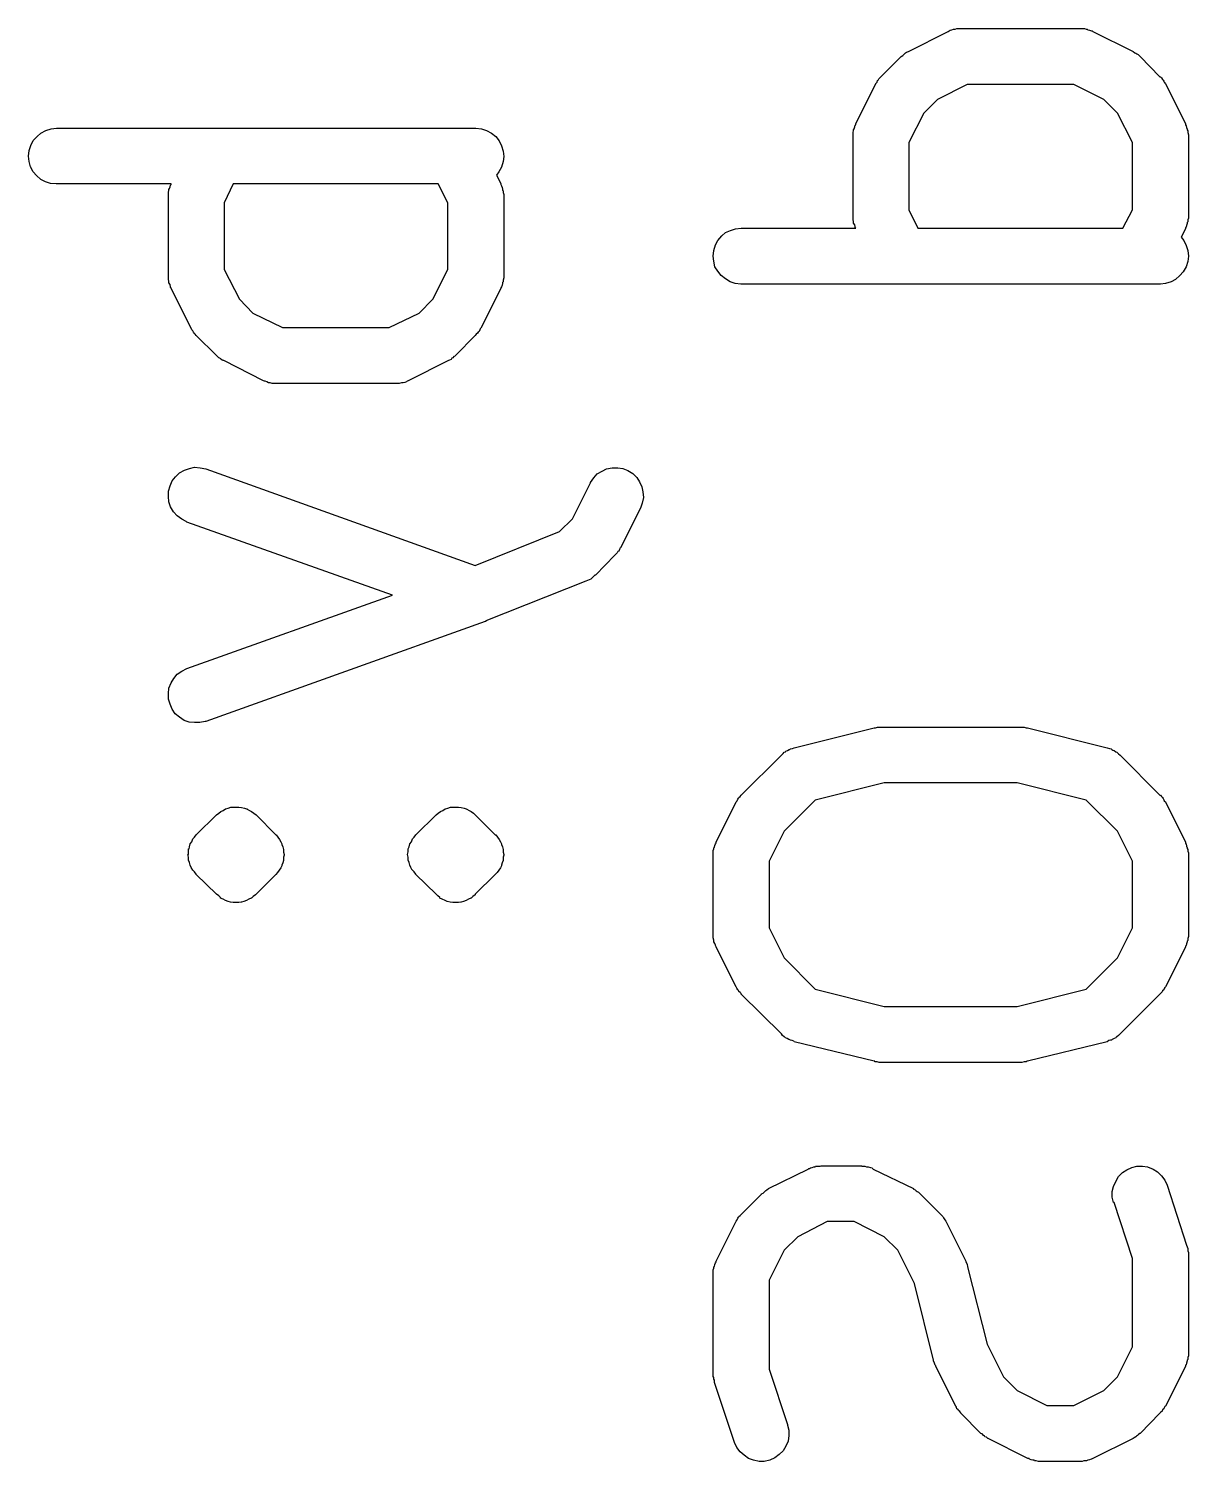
# Model space of a CAD drawing. Extents: x 99.2 to 141.2, y -118.7 to -76.
# Drawn here: x 103.992 to 106.067, y -103.56 to -100.996 of the extents above; entities that cross this region are included whole.
import ezdxf

# ---------------------------------------------------------------- set-up
doc = ezdxf.new("R2010")
doc.units = 0
doc.layers.add('BLACK', color=7, linetype='CONTINUOUS')

msp = doc.modelspace()

# ---------------------------------------------------------------- linework, layer by layer
at = {"layer": 'BLACK', "linetype": 'CONTINUOUS'}
for p, q in [((105.566, -101.037), (105.637, -101.001)), ((105.637, -101.001), (105.638, -101.001)), ((105.638, -101.001), (105.639, -101)), ((105.639, -101), (105.641, -100.999)), ((105.641, -100.999), (105.644, -100.998)), ((105.644, -100.998), (105.647, -100.997)), ((105.647, -100.997), (105.649, -100.997)), ((105.649, -100.997), (105.65, -100.997)), ((105.65, -100.997), (105.653, -100.996)), ((105.653, -100.996), (105.657, -100.996)), ((105.657, -100.996), (105.658, -100.996)), ((105.658, -100.996), (105.66, -100.996)), ((105.66, -100.996), (105.874, -100.996)), ((105.874, -100.996), (105.875, -100.996)), ((105.875, -100.996), (105.876, -100.996)), ((105.876, -100.996), (105.878, -100.996)), ((105.878, -100.996), (105.881, -100.996)), ((105.881, -100.996), (105.884, -100.997)), ((105.884, -100.997), (105.886, -100.997)), ((105.886, -100.997), (105.887, -100.998)), ((105.887, -100.998), (105.89, -100.999)), ((105.89, -100.999), (105.894, -101)), ((105.894, -101), (105.895, -101)), ((105.895, -101), (105.896, -101.001)), ((105.896, -101.001), (105.968, -101.037)), ((105.517, -101.082), (105.553, -101.046)), ((105.553, -101.046), (105.556, -101.044)), ((105.553, -101.046), (105.553, -101.046)), ((105.556, -101.044), (105.558, -101.042)), ((105.558, -101.042), (105.559, -101.041)), ((105.559, -101.041), (105.561, -101.039)), ((105.561, -101.039), (105.563, -101.038)), ((105.563, -101.038), (105.566, -101.037)), ((105.968, -101.037), (105.968, -101.037)), ((105.968, -101.037), (105.971, -101.039)), ((105.971, -101.039), (105.973, -101.04)), ((105.973, -101.04), (105.975, -101.041)), ((105.975, -101.041), (105.977, -101.042)), ((105.977, -101.042), (105.979, -101.044)), ((105.979, -101.044), (105.981, -101.046)), ((105.981, -101.046), (106.016, -101.082)), ((105.472, -101.166), (105.508, -101.095)), ((105.508, -101.094), (105.51, -101.092)), ((105.508, -101.095), (105.508, -101.094)), ((105.51, -101.092), (105.511, -101.089)), ((105.511, -101.089), (105.512, -101.088)), ((105.512, -101.088), (105.513, -101.086)), ((105.513, -101.086), (105.515, -101.084)), ((105.515, -101.084), (105.517, -101.082)), ((105.671, -101.096), (105.618, -101.123)), ((105.862, -101.096), (105.671, -101.096)), ((105.916, -101.123), (105.862, -101.096)), ((106.016, -101.082), (106.017, -101.082)), ((106.017, -101.082), (106.019, -101.084)), ((106.019, -101.084), (106.021, -101.087)), ((106.021, -101.087), (106.022, -101.088)), ((106.022, -101.088), (106.023, -101.09)), ((106.023, -101.09), (106.024, -101.092)), ((106.024, -101.092), (106.026, -101.095)), ((106.026, -101.095), (106.062, -101.166)), ((105.618, -101.123), (105.594, -101.147)), ((105.94, -101.147), (105.916, -101.123)), ((105.594, -101.147), (105.567, -101.2)), ((105.967, -101.2), (105.94, -101.147)), ((104.023, -101.178), (104.032, -101.175)), ((104.032, -101.175), (104.042, -101.174)), ((104.042, -101.174), (104.792, -101.174)), ((104.792, -101.174), (104.802, -101.175)), ((104.792, -101.174), (104.792, -101.174)), ((104.802, -101.175), (104.811, -101.178)), ((105.468, -101.177), (105.469, -101.175)), ((105.469, -101.175), (105.47, -101.172)), ((105.47, -101.172), (105.471, -101.169)), ((105.471, -101.169), (105.472, -101.168)), ((105.472, -101.168), (105.472, -101.166)), ((106.062, -101.166), (106.062, -101.167)), ((106.062, -101.167), (106.062, -101.168)), ((106.062, -101.168), (106.063, -101.17)), ((106.063, -101.17), (106.064, -101.173)), ((106.064, -101.173), (106.065, -101.176)), ((103.996, -101.205), (104, -101.196)), ((104, -101.196), (104.007, -101.189)), ((104.007, -101.189), (104.014, -101.183)), ((104.014, -101.183), (104.023, -101.178)), ((104.811, -101.178), (104.82, -101.183)), ((104.82, -101.183), (104.828, -101.189)), ((104.828, -101.189), (104.834, -101.197)), ((104.834, -101.197), (104.838, -101.206)), ((105.467, -101.182), (105.468, -101.178)), ((105.467, -101.185), (105.467, -101.182)), ((105.467, -101.186), (105.467, -101.185)), ((105.467, -101.188), (105.467, -101.186)), ((105.467, -101.189), (105.467, -101.188)), ((105.467, -101.331), (105.467, -101.189)), ((105.468, -101.178), (105.468, -101.177)), ((105.567, -101.2), (105.567, -101.32)), ((105.967, -101.32), (105.967, -101.2)), ((106.065, -101.176), (106.065, -101.177)), ((106.065, -101.177), (106.066, -101.179)), ((106.066, -101.179), (106.066, -101.182)), ((106.066, -101.182), (106.067, -101.186)), ((106.067, -101.186), (106.067, -101.187)), ((106.067, -101.187), (106.067, -101.189)), ((106.067, -101.189), (106.067, -101.331)), ((103.992, -101.224), (103.993, -101.214)), ((103.993, -101.234), (103.992, -101.224)), ((103.993, -101.214), (103.996, -101.205)), ((104.838, -101.206), (104.841, -101.215)), ((104.841, -101.215), (104.842, -101.225)), ((104.842, -101.225), (104.841, -101.234)), ((103.995, -101.243), (103.993, -101.234)), ((104, -101.252), (103.995, -101.243)), ((104.006, -101.259), (104, -101.252)), ((104.833, -101.252), (104.829, -101.258)), ((104.838, -101.244), (104.833, -101.252)), ((104.841, -101.234), (104.838, -101.244)), ((104.014, -101.266), (104.006, -101.259)), ((104.022, -101.27), (104.014, -101.266)), ((104.031, -101.273), (104.022, -101.27)), ((104.041, -101.274), (104.031, -101.273)), ((104.042, -101.274), (104.041, -101.274)), ((104.247, -101.274), (104.042, -101.274)), ((104.245, -101.279), (104.246, -101.276)), ((104.246, -101.276), (104.247, -101.275)), ((104.247, -101.275), (104.247, -101.274)), ((104.358, -101.274), (104.342, -101.308)), ((104.725, -101.274), (104.358, -101.274)), ((104.742, -101.308), (104.725, -101.274)), ((104.829, -101.258), (104.837, -101.273)), ((104.837, -101.273), (104.837, -101.274)), ((104.837, -101.274), (104.837, -101.275)), ((104.837, -101.275), (104.838, -101.277)), ((104.838, -101.277), (104.839, -101.28)), ((104.242, -101.289), (104.243, -101.285)), ((104.242, -101.292), (104.242, -101.289)), ((104.242, -101.294), (104.242, -101.292)), ((104.242, -101.295), (104.242, -101.294)), ((104.242, -101.296), (104.242, -101.295)), ((104.242, -101.439), (104.242, -101.296)), ((104.243, -101.284), (104.244, -101.282)), ((104.243, -101.285), (104.243, -101.284)), ((104.244, -101.282), (104.245, -101.279)), ((104.839, -101.28), (104.84, -101.283)), ((104.84, -101.283), (104.84, -101.285)), ((104.84, -101.285), (104.841, -101.286)), ((104.841, -101.286), (104.841, -101.289)), ((104.841, -101.289), (104.842, -101.293)), ((104.842, -101.293), (104.842, -101.294)), ((104.842, -101.294), (104.842, -101.296)), ((104.842, -101.296), (104.842, -101.439)), ((104.342, -101.308), (104.342, -101.427)), ((104.742, -101.427), (104.742, -101.308)), ((105.567, -101.32), (105.583, -101.353)), ((105.95, -101.353), (105.967, -101.32)), ((105.248, -101.357), (105.257, -101.354)), ((105.257, -101.354), (105.267, -101.353)), ((105.267, -101.353), (105.472, -101.353)), ((105.467, -101.333), (105.467, -101.331)), ((105.467, -101.334), (105.467, -101.333)), ((105.467, -101.338), (105.467, -101.334)), ((105.468, -101.341), (105.467, -101.338)), ((105.468, -101.343), (105.468, -101.341)), ((105.468, -101.344), (105.468, -101.343)), ((105.47, -101.347), (105.468, -101.344)), ((105.471, -101.35), (105.47, -101.347)), ((105.471, -101.352), (105.471, -101.35)), ((105.472, -101.353), (105.471, -101.352)), ((105.583, -101.353), (105.95, -101.353)), ((106.062, -101.354), (106.054, -101.369)), ((106.063, -101.351), (106.062, -101.352)), ((106.062, -101.352), (106.062, -101.354)), ((106.064, -101.348), (106.063, -101.351)), ((106.065, -101.345), (106.064, -101.348)), ((106.066, -101.342), (106.065, -101.343)), ((106.065, -101.343), (106.065, -101.345)), ((106.067, -101.335), (106.066, -101.338)), ((106.066, -101.338), (106.066, -101.342)), ((106.067, -101.331), (106.067, -101.332)), ((106.067, -101.332), (106.067, -101.334)), ((106.067, -101.334), (106.067, -101.335)), ((105.221, -101.383), (105.225, -101.375)), ((105.225, -101.375), (105.232, -101.367)), ((105.232, -101.367), (105.239, -101.361)), ((105.239, -101.361), (105.248, -101.357)), ((106.054, -101.369), (106.059, -101.375)), ((106.059, -101.375), (106.063, -101.384)), ((105.217, -101.403), (105.218, -101.393)), ((105.218, -101.412), (105.217, -101.403)), ((105.218, -101.393), (105.221, -101.383)), ((106.063, -101.384), (106.066, -101.393)), ((106.066, -101.393), (106.067, -101.403)), ((106.067, -101.403), (106.066, -101.413)), ((104.342, -101.427), (104.369, -101.48)), ((104.715, -101.48), (104.742, -101.427)), ((105.22, -101.422), (105.218, -101.412)), ((105.225, -101.43), (105.22, -101.422)), ((105.231, -101.438), (105.225, -101.43)), ((106.058, -101.431), (106.052, -101.438)), ((106.063, -101.422), (106.058, -101.431)), ((106.066, -101.413), (106.063, -101.422)), ((104.242, -101.44), (104.242, -101.439)), ((104.242, -101.442), (104.242, -101.44)), ((104.242, -101.445), (104.242, -101.442)), ((104.243, -101.448), (104.242, -101.445)), ((104.243, -101.45), (104.243, -101.448)), ((104.243, -101.451), (104.243, -101.45)), ((104.245, -101.454), (104.243, -101.451)), ((104.246, -101.458), (104.245, -101.454)), ((104.839, -101.455), (104.838, -101.458)), ((104.84, -101.452), (104.839, -101.455)), ((104.841, -101.449), (104.84, -101.45)), ((104.84, -101.45), (104.84, -101.452)), ((104.842, -101.442), (104.841, -101.446)), ((104.841, -101.446), (104.841, -101.449)), ((104.842, -101.439), (104.842, -101.439)), ((104.842, -101.439), (104.842, -101.441)), ((104.842, -101.441), (104.842, -101.442)), ((105.239, -101.444), (105.231, -101.438)), ((105.247, -101.449), (105.239, -101.444)), ((105.256, -101.452), (105.247, -101.449)), ((105.266, -101.453), (105.256, -101.452)), ((105.267, -101.453), (105.266, -101.453)), ((106.017, -101.453), (105.267, -101.453)), ((106.026, -101.452), (106.017, -101.453)), ((106.036, -101.449), (106.026, -101.452)), ((106.044, -101.445), (106.036, -101.449)), ((106.052, -101.438), (106.044, -101.445)), ((104.246, -101.459), (104.246, -101.458)), ((104.247, -101.46), (104.246, -101.459)), ((104.247, -101.461), (104.247, -101.46)), ((104.283, -101.532), (104.247, -101.461)), ((104.369, -101.48), (104.393, -101.505)), ((104.691, -101.505), (104.715, -101.48)), ((104.837, -101.461), (104.801, -101.532)), ((104.838, -101.458), (104.837, -101.46)), ((104.837, -101.46), (104.837, -101.461)), ((104.393, -101.505), (104.446, -101.531)), ((104.637, -101.531), (104.691, -101.505)), ((104.284, -101.535), (104.283, -101.532)), ((104.446, -101.531), (104.637, -101.531)), ((104.8, -101.533), (104.799, -101.535)), ((104.801, -101.532), (104.8, -101.533)), ((104.286, -101.537), (104.284, -101.535)), ((104.287, -101.539), (104.286, -101.537)), ((104.288, -101.541), (104.287, -101.539)), ((104.29, -101.543), (104.288, -101.541)), ((104.292, -101.545), (104.29, -101.543)), ((104.328, -101.581), (104.292, -101.545)), ((104.292, -101.545), (104.292, -101.545)), ((104.791, -101.545), (104.756, -101.581)), ((104.793, -101.543), (104.791, -101.545)), ((104.795, -101.541), (104.793, -101.543)), ((104.796, -101.539), (104.795, -101.541)), ((104.798, -101.538), (104.796, -101.539)), ((104.799, -101.535), (104.798, -101.538)), ((104.33, -101.583), (104.328, -101.581)), ((104.332, -101.585), (104.33, -101.583)), ((104.334, -101.586), (104.332, -101.585)), ((104.751, -101.585), (104.749, -101.586)), ((104.753, -101.583), (104.751, -101.585)), ((104.755, -101.582), (104.753, -101.583)), ((104.756, -101.581), (104.755, -101.582)), ((104.335, -101.587), (104.334, -101.586)), ((104.338, -101.589), (104.335, -101.587)), ((104.34, -101.59), (104.338, -101.589)), ((104.341, -101.59), (104.34, -101.59)), ((104.412, -101.626), (104.341, -101.59)), ((104.743, -101.59), (104.671, -101.626)), ((104.745, -101.589), (104.743, -101.59)), ((104.748, -101.588), (104.745, -101.589)), ((104.749, -101.586), (104.748, -101.588)), ((104.414, -101.627), (104.412, -101.626)), ((104.415, -101.627), (104.414, -101.627)), ((104.418, -101.628), (104.415, -101.627)), ((104.421, -101.63), (104.418, -101.628)), ((104.423, -101.63), (104.421, -101.63)), ((104.424, -101.63), (104.423, -101.63)), ((104.428, -101.631), (104.424, -101.63)), ((104.431, -101.631), (104.428, -101.631)), ((104.432, -101.631), (104.431, -101.631)), ((104.434, -101.631), (104.432, -101.631)), ((104.435, -101.631), (104.434, -101.631)), ((104.649, -101.631), (104.435, -101.631)), ((104.65, -101.631), (104.649, -101.631)), ((104.652, -101.631), (104.65, -101.631)), ((104.655, -101.631), (104.652, -101.631)), ((104.659, -101.63), (104.655, -101.631)), ((104.66, -101.63), (104.659, -101.63)), ((104.662, -101.63), (104.66, -101.63)), ((104.665, -101.629), (104.662, -101.63)), ((104.668, -101.628), (104.665, -101.629)), ((104.669, -101.627), (104.668, -101.628)), ((104.671, -101.626), (104.669, -101.627)), ((104.671, -101.626), (104.671, -101.626)), ((104.262, -101.791), (104.271, -101.786)), ((104.271, -101.786), (104.28, -101.783)), ((104.28, -101.783), (104.289, -101.781)), ((104.289, -101.781), (104.299, -101.782)), ((104.299, -101.782), (104.309, -101.784)), ((104.309, -101.784), (104.791, -101.957)), ((105.009, -101.793), (105.018, -101.788)), ((105.018, -101.788), (105.026, -101.784)), ((105.026, -101.784), (105.036, -101.782)), ((105.036, -101.782), (105.046, -101.782)), ((105.046, -101.782), (105.055, -101.783)), ((105.055, -101.783), (105.064, -101.787)), ((105.064, -101.787), (105.073, -101.792)), ((104.242, -101.824), (104.245, -101.814)), ((104.245, -101.814), (104.249, -101.805)), ((104.249, -101.805), (104.255, -101.798)), ((104.255, -101.798), (104.262, -101.791)), ((104.965, -101.873), (104.997, -101.809)), ((104.997, -101.808), (105.003, -101.8)), ((104.997, -101.809), (104.997, -101.808)), ((105.003, -101.8), (105.009, -101.793)), ((105.073, -101.792), (105.08, -101.799)), ((105.08, -101.799), (105.085, -101.807)), ((105.085, -101.807), (105.089, -101.816)), ((105.089, -101.816), (105.091, -101.825)), ((104.242, -101.833), (104.242, -101.824)), ((104.243, -101.843), (104.242, -101.833)), ((105.092, -101.835), (105.09, -101.845)), ((105.091, -101.825), (105.092, -101.835)), ((104.246, -101.852), (104.243, -101.843)), ((104.251, -101.861), (104.246, -101.852)), ((104.258, -101.868), (104.251, -101.861)), ((105.087, -101.854), (105.051, -101.925)), ((105.09, -101.845), (105.087, -101.854)), ((104.266, -101.874), (104.258, -101.868)), ((104.274, -101.878), (104.266, -101.874)), ((104.275, -101.879), (104.274, -101.878)), ((104.643, -102.01), (104.275, -101.879)), ((104.942, -101.896), (104.965, -101.873)), ((104.791, -101.957), (104.942, -101.896)), ((105.041, -101.938), (105.006, -101.974)), ((105.043, -101.936), (105.041, -101.938)), ((105.045, -101.934), (105.043, -101.936)), ((105.046, -101.932), (105.045, -101.934)), ((105.048, -101.931), (105.046, -101.932)), ((105.049, -101.928), (105.048, -101.931)), ((105.05, -101.926), (105.049, -101.928)), ((105.051, -101.925), (105.05, -101.926)), ((104.989, -101.985), (104.81, -102.056)), ((104.998, -101.981), (104.989, -101.985)), ((105.005, -101.974), (104.998, -101.981)), ((105.006, -101.974), (105.005, -101.974)), ((105.005, -101.974), (105.005, -101.974)), ((104.275, -102.141), (104.643, -102.01)), ((104.809, -102.057), (104.309, -102.236)), ((104.81, -102.057), (104.809, -102.057)), ((104.809, -102.057), (104.809, -102.057)), ((104.81, -102.056), (104.81, -102.057)), ((104.258, -102.151), (104.266, -102.146)), ((104.266, -102.146), (104.275, -102.141)), ((104.243, -102.176), (104.247, -102.167)), ((104.247, -102.167), (104.252, -102.159)), ((104.252, -102.159), (104.258, -102.151)), ((104.242, -102.186), (104.243, -102.176)), ((104.242, -102.196), (104.242, -102.186)), ((104.245, -102.205), (104.242, -102.196)), ((104.249, -102.214), (104.245, -102.205)), ((104.254, -102.222), (104.249, -102.214)), ((104.262, -102.228), (104.254, -102.222)), ((104.27, -102.234), (104.262, -102.228)), ((104.279, -102.237), (104.27, -102.234)), ((104.289, -102.238), (104.279, -102.237)), ((104.298, -102.238), (104.289, -102.238)), ((104.308, -102.236), (104.298, -102.238)), ((104.309, -102.236), (104.308, -102.236)), ((105.362, -102.283), (105.505, -102.247)), ((105.505, -102.247), (105.505, -102.247)), ((105.505, -102.247), (105.506, -102.247)), ((105.506, -102.247), (105.507, -102.247)), ((105.507, -102.247), (105.511, -102.246)), ((105.511, -102.246), (105.515, -102.246)), ((105.515, -102.246), (105.516, -102.246)), ((105.516, -102.246), (105.517, -102.246)), ((105.517, -102.246), (105.767, -102.246)), ((105.767, -102.246), (105.768, -102.246)), ((105.767, -102.246), (105.767, -102.246)), ((105.768, -102.246), (105.769, -102.246)), ((105.769, -102.246), (105.773, -102.246)), ((105.773, -102.246), (105.777, -102.247)), ((105.777, -102.247), (105.778, -102.247)), ((105.778, -102.247), (105.779, -102.247)), ((105.779, -102.247), (105.922, -102.283)), ((105.267, -102.368), (105.339, -102.296)), ((105.339, -102.296), (105.342, -102.293)), ((105.339, -102.296), (105.339, -102.296)), ((105.342, -102.293), (105.344, -102.291)), ((105.344, -102.291), (105.346, -102.29)), ((105.346, -102.29), (105.347, -102.289)), ((105.347, -102.289), (105.35, -102.288)), ((105.35, -102.288), (105.353, -102.286)), ((105.353, -102.286), (105.354, -102.286)), ((105.354, -102.286), (105.355, -102.285)), ((105.355, -102.285), (105.359, -102.284)), ((105.359, -102.284), (105.362, -102.283)), ((105.922, -102.283), (105.922, -102.283)), ((105.922, -102.283), (105.926, -102.284)), ((105.926, -102.284), (105.929, -102.285)), ((105.929, -102.285), (105.93, -102.286)), ((105.93, -102.286), (105.932, -102.287)), ((105.932, -102.287), (105.934, -102.288)), ((105.934, -102.288), (105.937, -102.29)), ((105.937, -102.29), (105.939, -102.291)), ((105.939, -102.291), (105.94, -102.292)), ((105.94, -102.292), (105.942, -102.294)), ((105.942, -102.294), (105.945, -102.296)), ((105.945, -102.296), (106.016, -102.368)), ((105.523, -102.346), (105.399, -102.377)), ((105.761, -102.346), (105.523, -102.346)), ((105.884, -102.377), (105.761, -102.346)), ((105.222, -102.452), (105.258, -102.38)), ((105.258, -102.38), (105.26, -102.378)), ((105.258, -102.38), (105.258, -102.38)), ((105.26, -102.378), (105.261, -102.375)), ((105.261, -102.375), (105.262, -102.373)), ((105.262, -102.373), (105.263, -102.372)), ((105.263, -102.372), (105.265, -102.37)), ((105.265, -102.37), (105.267, -102.368)), ((105.399, -102.377), (105.344, -102.432)), ((105.94, -102.432), (105.884, -102.377)), ((106.016, -102.368), (106.017, -102.368)), ((106.017, -102.368), (106.019, -102.37)), ((106.019, -102.37), (106.021, -102.372)), ((106.021, -102.372), (106.022, -102.374)), ((106.022, -102.374), (106.023, -102.376)), ((106.023, -102.376), (106.024, -102.378)), ((106.024, -102.378), (106.026, -102.38)), ((106.026, -102.38), (106.062, -102.452)), ((104.292, -102.439), (104.328, -102.403)), ((104.328, -102.403), (104.332, -102.4)), ((104.328, -102.403), (104.328, -102.403)), ((104.328, -102.403), (104.328, -102.403)), ((104.328, -102.403), (104.328, -102.403)), ((104.328, -102.403), (104.328, -102.403)), ((104.332, -102.4), (104.336, -102.397)), ((104.336, -102.397), (104.34, -102.395)), ((104.336, -102.397), (104.336, -102.397)), ((104.336, -102.397), (104.336, -102.397)), ((104.34, -102.395), (104.344, -102.392)), ((104.344, -102.392), (104.344, -102.392)), ((104.344, -102.392), (104.345, -102.392)), ((104.345, -102.392), (104.349, -102.391)), ((104.349, -102.391), (104.354, -102.389)), ((104.354, -102.389), (104.354, -102.389)), ((104.354, -102.389), (104.354, -102.389)), ((104.354, -102.389), (104.359, -102.389)), ((104.359, -102.389), (104.363, -102.389)), ((104.363, -102.389), (104.364, -102.389)), ((104.364, -102.389), (104.364, -102.389)), ((104.364, -102.389), (104.368, -102.389)), ((104.368, -102.389), (104.373, -102.39)), ((104.373, -102.39), (104.373, -102.39)), ((104.373, -102.39), (104.373, -102.39)), ((104.373, -102.39), (104.378, -102.391)), ((104.378, -102.391), (104.382, -102.392)), ((104.382, -102.392), (104.383, -102.392)), ((104.383, -102.392), (104.383, -102.393)), ((104.383, -102.393), (104.387, -102.395)), ((104.387, -102.395), (104.391, -102.397)), ((104.391, -102.397), (104.391, -102.397)), ((104.391, -102.397), (104.391, -102.397)), ((104.391, -102.397), (104.395, -102.4)), ((104.395, -102.4), (104.399, -102.403)), ((104.399, -102.403), (104.434, -102.439)), ((104.685, -102.439), (104.721, -102.403)), ((104.721, -102.403), (104.725, -102.4)), ((104.721, -102.403), (104.721, -102.403)), ((104.721, -102.403), (104.721, -102.403)), ((104.721, -102.403), (104.721, -102.403)), ((104.721, -102.403), (104.721, -102.403)), ((104.725, -102.4), (104.729, -102.397)), ((104.729, -102.397), (104.733, -102.395)), ((104.729, -102.397), (104.729, -102.397)), ((104.729, -102.397), (104.729, -102.397)), ((104.733, -102.395), (104.737, -102.392)), ((104.737, -102.392), (104.737, -102.392)), ((104.737, -102.392), (104.738, -102.392)), ((104.738, -102.392), (104.742, -102.391)), ((104.742, -102.391), (104.747, -102.389)), ((104.747, -102.389), (104.747, -102.389)), ((104.747, -102.389), (104.747, -102.389)), ((104.747, -102.389), (104.752, -102.389)), ((104.752, -102.389), (104.756, -102.389)), ((104.756, -102.389), (104.757, -102.389)), ((104.756, -102.389), (104.756, -102.389)), ((104.757, -102.389), (104.761, -102.389)), ((104.761, -102.389), (104.766, -102.39)), ((104.766, -102.39), (104.766, -102.39)), ((104.766, -102.39), (104.766, -102.39)), ((104.766, -102.39), (104.771, -102.391)), ((104.771, -102.391), (104.775, -102.392)), ((104.775, -102.392), (104.775, -102.392)), ((104.775, -102.392), (104.776, -102.393)), ((104.776, -102.393), (104.78, -102.395)), ((104.78, -102.395), (104.784, -102.397)), ((104.784, -102.397), (104.784, -102.397)), ((104.784, -102.397), (104.784, -102.397)), ((104.784, -102.397), (104.788, -102.4)), ((104.788, -102.4), (104.791, -102.403)), ((104.791, -102.403), (104.827, -102.439)), ((104.28, -102.46), (104.281, -102.455)), ((104.281, -102.455), (104.284, -102.451)), ((104.281, -102.455), (104.281, -102.455)), ((104.281, -102.455), (104.281, -102.455)), ((104.281, -102.455), (104.281, -102.455)), ((104.281, -102.455), (104.281, -102.455)), ((104.284, -102.451), (104.286, -102.446)), ((104.286, -102.446), (104.289, -102.443)), ((104.286, -102.446), (104.286, -102.446)), ((104.286, -102.446), (104.286, -102.446)), ((104.286, -102.446), (104.286, -102.446)), ((104.286, -102.446), (104.286, -102.446)), ((104.289, -102.443), (104.292, -102.439)), ((104.289, -102.443), (104.289, -102.443)), ((104.292, -102.439), (104.292, -102.439)), ((104.292, -102.439), (104.292, -102.439)), ((104.292, -102.439), (104.292, -102.439)), ((104.434, -102.439), (104.435, -102.439)), ((104.435, -102.439), (104.435, -102.439)), ((104.435, -102.439), (104.435, -102.439)), ((104.435, -102.439), (104.435, -102.439)), ((104.435, -102.439), (104.435, -102.439)), ((104.435, -102.439), (104.435, -102.439)), ((104.435, -102.439), (104.435, -102.439)), ((104.435, -102.439), (104.438, -102.443)), ((104.438, -102.443), (104.441, -102.447)), ((104.441, -102.447), (104.441, -102.447)), ((104.441, -102.447), (104.441, -102.447)), ((104.441, -102.447), (104.441, -102.447)), ((104.441, -102.447), (104.441, -102.447)), ((104.441, -102.447), (104.443, -102.451)), ((104.443, -102.451), (104.445, -102.455)), ((104.445, -102.455), (104.445, -102.455)), ((104.445, -102.455), (104.445, -102.456)), ((104.445, -102.456), (104.445, -102.456)), ((104.445, -102.456), (104.445, -102.456)), ((104.445, -102.456), (104.447, -102.46)), ((104.673, -102.46), (104.674, -102.455)), ((104.674, -102.455), (104.677, -102.451)), ((104.674, -102.455), (104.674, -102.455)), ((104.674, -102.455), (104.674, -102.455)), ((104.674, -102.455), (104.674, -102.455)), ((104.674, -102.455), (104.674, -102.455)), ((104.677, -102.451), (104.679, -102.446)), ((104.679, -102.446), (104.682, -102.443)), ((104.679, -102.446), (104.679, -102.446)), ((104.679, -102.446), (104.679, -102.446)), ((104.679, -102.446), (104.679, -102.446)), ((104.679, -102.446), (104.679, -102.446)), ((104.682, -102.443), (104.685, -102.439)), ((104.682, -102.443), (104.682, -102.443)), ((104.685, -102.439), (104.685, -102.439)), ((104.685, -102.439), (104.685, -102.439)), ((104.685, -102.439), (104.685, -102.439)), ((104.827, -102.439), (104.827, -102.439)), ((104.827, -102.439), (104.827, -102.439)), ((104.827, -102.439), (104.827, -102.439)), ((104.827, -102.439), (104.827, -102.439)), ((104.827, -102.439), (104.828, -102.439)), ((104.828, -102.439), (104.828, -102.439)), ((104.828, -102.439), (104.828, -102.439)), ((104.828, -102.439), (104.831, -102.443)), ((104.831, -102.443), (104.834, -102.447)), ((104.834, -102.447), (104.834, -102.447)), ((104.834, -102.447), (104.834, -102.447)), ((104.834, -102.447), (104.834, -102.447)), ((104.834, -102.447), (104.834, -102.447)), ((104.834, -102.447), (104.836, -102.451)), ((104.836, -102.451), (104.838, -102.455)), ((104.838, -102.455), (104.838, -102.455)), ((104.838, -102.455), (104.838, -102.456)), ((104.838, -102.456), (104.838, -102.456)), ((104.838, -102.456), (104.838, -102.456)), ((104.838, -102.456), (104.84, -102.46)), ((105.22, -102.458), (105.221, -102.455)), ((105.221, -102.455), (105.222, -102.453)), ((105.222, -102.453), (105.222, -102.452)), ((105.344, -102.432), (105.317, -102.486)), ((105.967, -102.486), (105.94, -102.432)), ((106.062, -102.452), (106.062, -102.453)), ((106.062, -102.453), (106.062, -102.454)), ((106.062, -102.454), (106.063, -102.455)), ((106.063, -102.455), (106.064, -102.459)), ((104.278, -102.479), (104.277, -102.474)), ((104.277, -102.474), (104.278, -102.474)), ((104.278, -102.469), (104.278, -102.464)), ((104.278, -102.464), (104.279, -102.464)), ((104.278, -102.474), (104.278, -102.469)), ((104.278, -102.474), (104.278, -102.474)), ((104.278, -102.474), (104.278, -102.474)), ((104.278, -102.474), (104.278, -102.474)), ((104.278, -102.483), (104.278, -102.479)), ((104.278, -102.484), (104.278, -102.483)), ((104.279, -102.464), (104.28, -102.46)), ((104.279, -102.464), (104.279, -102.464)), ((104.279, -102.464), (104.279, -102.464)), ((104.279, -102.464), (104.279, -102.464)), ((104.447, -102.46), (104.448, -102.465)), ((104.448, -102.465), (104.448, -102.465)), ((104.448, -102.465), (104.448, -102.465)), ((104.448, -102.465), (104.448, -102.465)), ((104.448, -102.465), (104.448, -102.465)), ((104.448, -102.465), (104.448, -102.47)), ((104.448, -102.47), (104.449, -102.474)), ((104.449, -102.475), (104.448, -102.479)), ((104.448, -102.479), (104.448, -102.484)), ((104.449, -102.474), (104.449, -102.475)), ((104.449, -102.475), (104.449, -102.475)), ((104.449, -102.475), (104.449, -102.475)), ((104.449, -102.475), (104.449, -102.475)), ((104.67, -102.474), (104.671, -102.469)), ((104.671, -102.479), (104.67, -102.474)), ((104.67, -102.474), (104.67, -102.474)), ((104.67, -102.474), (104.67, -102.474)), ((104.67, -102.474), (104.67, -102.474)), ((104.67, -102.474), (104.67, -102.474)), ((104.671, -102.464), (104.673, -102.46)), ((104.671, -102.469), (104.671, -102.464)), ((104.671, -102.464), (104.671, -102.464)), ((104.671, -102.464), (104.671, -102.464)), ((104.671, -102.464), (104.671, -102.464)), ((104.671, -102.464), (104.671, -102.464)), ((104.671, -102.483), (104.671, -102.479)), ((104.671, -102.484), (104.671, -102.483)), ((104.84, -102.46), (104.841, -102.465)), ((104.841, -102.465), (104.841, -102.465)), ((104.841, -102.465), (104.841, -102.465)), ((104.841, -102.465), (104.841, -102.465)), ((104.841, -102.465), (104.841, -102.465)), ((104.841, -102.465), (104.841, -102.47)), ((104.841, -102.47), (104.842, -102.474)), ((104.842, -102.475), (104.841, -102.479)), ((104.841, -102.479), (104.841, -102.484)), ((104.842, -102.474), (104.842, -102.475)), ((104.842, -102.475), (104.842, -102.475)), ((104.842, -102.475), (104.842, -102.475)), ((104.842, -102.475), (104.842, -102.475)), ((105.217, -102.467), (105.218, -102.464)), ((105.217, -102.471), (105.217, -102.467)), ((105.217, -102.472), (105.217, -102.471)), ((105.217, -102.474), (105.217, -102.472)), ((105.217, -102.617), (105.217, -102.474)), ((105.217, -102.474), (105.217, -102.474)), ((105.218, -102.462), (105.219, -102.461)), ((105.218, -102.464), (105.218, -102.462)), ((105.219, -102.461), (105.22, -102.458)), ((106.064, -102.459), (106.065, -102.462)), ((106.065, -102.462), (106.065, -102.463)), ((106.065, -102.463), (106.066, -102.465)), ((106.066, -102.465), (106.066, -102.468)), ((106.066, -102.468), (106.067, -102.471)), ((106.067, -102.471), (106.067, -102.473)), ((106.067, -102.473), (106.067, -102.474)), ((106.067, -102.474), (106.067, -102.617)), ((104.28, -102.488), (104.278, -102.484)), ((104.278, -102.484), (104.278, -102.484)), ((104.278, -102.484), (104.278, -102.484)), ((104.278, -102.484), (104.278, -102.484)), ((104.281, -102.493), (104.28, -102.488)), ((104.283, -102.497), (104.281, -102.493)), ((104.281, -102.493), (104.281, -102.493)), ((104.281, -102.493), (104.281, -102.493)), ((104.281, -102.493), (104.281, -102.493)), ((104.281, -102.493), (104.281, -102.493)), ((104.286, -102.502), (104.283, -102.497)), ((104.289, -102.505), (104.286, -102.502)), ((104.286, -102.502), (104.286, -102.502)), ((104.286, -102.502), (104.286, -102.502)), ((104.286, -102.502), (104.286, -102.502)), ((104.286, -102.502), (104.286, -102.502)), ((104.292, -102.509), (104.289, -102.505)), ((104.437, -102.506), (104.434, -102.51)), ((104.44, -102.502), (104.437, -102.506)), ((104.437, -102.506), (104.437, -102.506)), ((104.443, -102.498), (104.44, -102.502)), ((104.44, -102.502), (104.44, -102.502)), ((104.44, -102.502), (104.44, -102.502)), ((104.44, -102.502), (104.44, -102.502)), ((104.44, -102.502), (104.44, -102.502)), ((104.445, -102.494), (104.443, -102.498)), ((104.447, -102.489), (104.445, -102.493)), ((104.445, -102.493), (104.445, -102.494)), ((104.445, -102.494), (104.445, -102.494)), ((104.445, -102.494), (104.445, -102.494)), ((104.445, -102.494), (104.445, -102.494)), ((104.448, -102.485), (104.447, -102.489)), ((104.448, -102.484), (104.448, -102.484)), ((104.448, -102.484), (104.448, -102.484)), ((104.448, -102.484), (104.448, -102.484)), ((104.448, -102.484), (104.448, -102.485)), ((104.673, -102.488), (104.671, -102.484)), ((104.671, -102.484), (104.671, -102.484)), ((104.671, -102.484), (104.671, -102.484)), ((104.671, -102.484), (104.671, -102.484)), ((104.674, -102.493), (104.673, -102.488)), ((104.676, -102.497), (104.674, -102.493)), ((104.674, -102.493), (104.674, -102.493)), ((104.674, -102.493), (104.674, -102.493)), ((104.674, -102.493), (104.674, -102.493)), ((104.674, -102.493), (104.674, -102.493)), ((104.678, -102.502), (104.676, -102.497)), ((104.679, -102.502), (104.678, -102.502)), ((104.678, -102.502), (104.678, -102.502)), ((104.682, -102.505), (104.679, -102.502)), ((104.679, -102.502), (104.679, -102.502)), ((104.679, -102.502), (104.679, -102.502)), ((104.685, -102.509), (104.682, -102.505)), ((104.83, -102.506), (104.827, -102.51)), ((104.833, -102.502), (104.83, -102.506)), ((104.83, -102.506), (104.83, -102.506)), ((104.836, -102.498), (104.833, -102.502)), ((104.833, -102.502), (104.833, -102.502)), ((104.833, -102.502), (104.833, -102.502)), ((104.833, -102.502), (104.833, -102.502)), ((104.833, -102.502), (104.833, -102.502)), ((104.838, -102.494), (104.836, -102.498)), ((104.839, -102.489), (104.838, -102.493)), ((104.838, -102.493), (104.838, -102.494)), ((104.838, -102.494), (104.838, -102.494)), ((104.838, -102.494), (104.838, -102.494)), ((104.838, -102.494), (104.838, -102.494)), ((104.841, -102.485), (104.839, -102.489)), ((104.841, -102.484), (104.841, -102.484)), ((104.841, -102.484), (104.841, -102.484)), ((104.841, -102.484), (104.841, -102.484)), ((104.841, -102.484), (104.841, -102.485)), ((105.317, -102.486), (105.317, -102.605)), ((105.967, -102.605), (105.967, -102.486)), ((104.292, -102.51), (104.292, -102.509)), ((104.292, -102.509), (104.292, -102.509)), ((104.292, -102.509), (104.292, -102.509)), ((104.292, -102.509), (104.292, -102.509)), ((104.292, -102.509), (104.292, -102.509)), ((104.292, -102.509), (104.292, -102.509)), ((104.292, -102.509), (104.292, -102.509)), ((104.328, -102.545), (104.292, -102.51)), ((104.434, -102.51), (104.399, -102.545)), ((104.685, -102.51), (104.685, -102.509)), ((104.685, -102.509), (104.685, -102.509)), ((104.685, -102.509), (104.685, -102.509)), ((104.685, -102.509), (104.685, -102.509)), ((104.685, -102.509), (104.685, -102.509)), ((104.685, -102.509), (104.685, -102.509)), ((104.685, -102.509), (104.685, -102.509)), ((104.721, -102.545), (104.685, -102.51)), ((104.827, -102.51), (104.791, -102.545)), ((104.332, -102.548), (104.328, -102.545)), ((104.335, -102.551), (104.332, -102.548)), ((104.335, -102.552), (104.335, -102.551)), ((104.335, -102.551), (104.335, -102.551)), ((104.34, -102.554), (104.335, -102.552)), ((104.344, -102.556), (104.34, -102.554)), ((104.349, -102.558), (104.344, -102.556)), ((104.344, -102.556), (104.344, -102.556)), ((104.344, -102.556), (104.344, -102.556)), ((104.353, -102.559), (104.349, -102.558)), ((104.358, -102.56), (104.353, -102.559)), ((104.353, -102.559), (104.353, -102.559)), ((104.353, -102.559), (104.353, -102.559)), ((104.363, -102.56), (104.358, -102.56)), ((104.368, -102.56), (104.363, -102.56)), ((104.363, -102.56), (104.363, -102.56)), ((104.363, -102.56), (104.363, -102.56)), ((104.372, -102.559), (104.368, -102.56)), ((104.373, -102.559), (104.372, -102.559)), ((104.377, -102.558), (104.373, -102.559)), ((104.373, -102.559), (104.373, -102.559)), ((104.382, -102.556), (104.377, -102.558)), ((104.386, -102.554), (104.382, -102.556)), ((104.382, -102.556), (104.382, -102.556)), ((104.382, -102.556), (104.382, -102.556)), ((104.39, -102.552), (104.386, -102.554)), ((104.391, -102.552), (104.39, -102.552)), ((104.394, -102.549), (104.391, -102.552)), ((104.391, -102.552), (104.391, -102.552)), ((104.398, -102.546), (104.394, -102.549)), ((104.399, -102.545), (104.398, -102.546)), ((104.398, -102.546), (104.398, -102.546)), ((104.398, -102.546), (104.398, -102.546)), ((104.398, -102.546), (104.398, -102.546)), ((104.724, -102.548), (104.721, -102.545)), ((104.728, -102.551), (104.724, -102.548)), ((104.728, -102.552), (104.728, -102.551)), ((104.728, -102.551), (104.728, -102.551)), ((104.732, -102.554), (104.728, -102.552)), ((104.737, -102.556), (104.732, -102.554)), ((104.741, -102.558), (104.737, -102.556)), ((104.737, -102.556), (104.737, -102.556)), ((104.737, -102.556), (104.737, -102.556)), ((104.746, -102.559), (104.741, -102.558)), ((104.751, -102.56), (104.746, -102.559)), ((104.746, -102.559), (104.746, -102.559)), ((104.746, -102.559), (104.746, -102.559)), ((104.756, -102.56), (104.751, -102.56)), ((104.761, -102.56), (104.756, -102.56)), ((104.756, -102.56), (104.756, -102.56)), ((104.756, -102.56), (104.756, -102.56)), ((104.765, -102.559), (104.761, -102.56)), ((104.766, -102.559), (104.765, -102.559)), ((104.765, -102.559), (104.765, -102.559)), ((104.77, -102.558), (104.766, -102.559)), ((104.775, -102.556), (104.77, -102.558)), ((104.779, -102.554), (104.775, -102.556)), ((104.775, -102.556), (104.775, -102.556)), ((104.775, -102.556), (104.775, -102.556)), ((104.783, -102.552), (104.779, -102.554)), ((104.784, -102.552), (104.783, -102.552)), ((104.783, -102.552), (104.783, -102.552)), ((104.787, -102.549), (104.784, -102.552)), ((104.791, -102.546), (104.787, -102.549)), ((104.791, -102.545), (104.791, -102.546)), ((104.791, -102.546), (104.791, -102.546)), ((104.791, -102.546), (104.791, -102.546)), ((104.791, -102.546), (104.791, -102.546)), ((105.317, -102.605), (105.344, -102.659)), ((105.94, -102.659), (105.967, -102.605)), ((105.217, -102.619), (105.217, -102.617)), ((105.217, -102.62), (105.217, -102.619)), ((105.217, -102.623), (105.217, -102.62)), ((105.218, -102.627), (105.217, -102.623)), ((105.218, -102.628), (105.218, -102.627)), ((105.218, -102.63), (105.218, -102.628)), ((105.22, -102.633), (105.218, -102.63)), ((105.221, -102.636), (105.22, -102.633)), ((105.221, -102.637), (105.221, -102.636)), ((106.064, -102.634), (106.063, -102.637)), ((106.065, -102.63), (106.064, -102.634)), ((106.066, -102.628), (106.065, -102.629)), ((106.065, -102.629), (106.065, -102.63)), ((106.067, -102.621), (106.066, -102.624)), ((106.066, -102.624), (106.066, -102.628)), ((106.067, -102.617), (106.067, -102.618)), ((106.067, -102.618), (106.067, -102.619)), ((106.067, -102.619), (106.067, -102.621)), ((105.222, -102.639), (105.221, -102.637)), ((105.222, -102.64), (105.222, -102.639)), ((105.258, -102.711), (105.222, -102.64)), ((105.344, -102.659), (105.399, -102.715)), ((105.884, -102.715), (105.94, -102.659)), ((106.062, -102.64), (106.026, -102.711)), ((106.063, -102.637), (106.062, -102.638)), ((106.062, -102.638), (106.062, -102.64)), ((105.259, -102.713), (105.258, -102.711)), ((105.261, -102.716), (105.259, -102.713)), ((106.025, -102.712), (106.024, -102.714)), ((106.026, -102.711), (106.025, -102.712)), ((105.262, -102.717), (105.261, -102.716)), ((105.263, -102.719), (105.262, -102.717)), ((105.265, -102.721), (105.263, -102.719)), ((105.267, -102.723), (105.265, -102.721)), ((105.267, -102.724), (105.267, -102.723)), ((105.339, -102.795), (105.267, -102.724)), ((105.399, -102.715), (105.523, -102.746)), ((105.761, -102.746), (105.884, -102.715)), ((106.016, -102.724), (105.945, -102.795)), ((106.018, -102.722), (106.016, -102.724)), ((106.02, -102.72), (106.018, -102.722)), ((106.021, -102.718), (106.02, -102.72)), ((106.023, -102.716), (106.021, -102.718)), ((106.024, -102.714), (106.023, -102.716)), ((105.523, -102.746), (105.761, -102.746)), ((105.341, -102.798), (105.339, -102.795)), ((105.344, -102.8), (105.341, -102.798)), ((105.345, -102.801), (105.344, -102.8)), ((105.346, -102.802), (105.345, -102.801)), ((105.349, -102.803), (105.346, -102.802)), ((105.352, -102.805), (105.349, -102.803)), ((105.353, -102.805), (105.352, -102.805)), ((105.355, -102.806), (105.353, -102.805)), ((105.358, -102.807), (105.355, -102.806)), ((105.361, -102.808), (105.358, -102.807)), ((105.362, -102.809), (105.361, -102.808)), ((105.505, -102.844), (105.362, -102.809)), ((105.922, -102.809), (105.779, -102.844)), ((105.925, -102.807), (105.922, -102.809)), ((105.928, -102.806), (105.925, -102.807)), ((105.93, -102.806), (105.928, -102.806)), ((105.931, -102.805), (105.93, -102.806)), ((105.934, -102.803), (105.931, -102.805)), ((105.937, -102.802), (105.934, -102.803)), ((105.938, -102.801), (105.937, -102.802)), ((105.939, -102.8), (105.938, -102.801)), ((105.942, -102.798), (105.939, -102.8)), ((105.944, -102.796), (105.942, -102.798)), ((105.945, -102.795), (105.944, -102.796)), ((105.506, -102.844), (105.505, -102.844)), ((105.506, -102.845), (105.506, -102.844)), ((105.51, -102.845), (105.506, -102.845)), ((105.514, -102.846), (105.51, -102.845)), ((105.515, -102.846), (105.514, -102.846)), ((105.516, -102.846), (105.515, -102.846)), ((105.517, -102.846), (105.516, -102.846)), ((105.767, -102.846), (105.517, -102.846)), ((105.768, -102.846), (105.767, -102.846)), ((105.769, -102.846), (105.768, -102.846)), ((105.773, -102.845), (105.769, -102.846)), ((105.776, -102.845), (105.773, -102.845)), ((105.777, -102.845), (105.776, -102.845)), ((105.778, -102.844), (105.777, -102.845)), ((105.779, -102.844), (105.778, -102.844)), ((105.316, -103.072), (105.387, -103.037)), ((105.387, -103.037), (105.388, -103.036)), ((105.388, -103.036), (105.389, -103.036)), ((105.389, -103.036), (105.391, -103.035)), ((105.391, -103.035), (105.394, -103.034)), ((105.394, -103.034), (105.397, -103.033)), ((105.397, -103.033), (105.399, -103.033)), ((105.399, -103.033), (105.4, -103.032)), ((105.4, -103.032), (105.403, -103.032)), ((105.403, -103.032), (105.407, -103.032)), ((105.407, -103.032), (105.408, -103.032)), ((105.408, -103.032), (105.41, -103.031)), ((105.41, -103.031), (105.481, -103.031)), ((105.481, -103.031), (105.482, -103.031)), ((105.482, -103.031), (105.483, -103.032)), ((105.483, -103.032), (105.485, -103.032)), ((105.485, -103.032), (105.488, -103.032)), ((105.488, -103.032), (105.491, -103.033)), ((105.491, -103.033), (105.493, -103.033)), ((105.493, -103.033), (105.494, -103.033)), ((105.494, -103.033), (105.498, -103.034)), ((105.498, -103.034), (105.501, -103.035)), ((105.501, -103.035), (105.502, -103.036)), ((105.502, -103.036), (105.503, -103.037)), ((105.503, -103.037), (105.575, -103.072)), ((105.942, -103.05), (105.949, -103.043)), ((105.949, -103.043), (105.957, -103.038)), ((105.957, -103.038), (105.966, -103.034)), ((105.966, -103.034), (105.975, -103.032)), ((105.975, -103.032), (105.985, -103.032)), ((105.985, -103.032), (105.994, -103.033)), ((105.994, -103.033), (106.004, -103.037)), ((106.004, -103.037), (106.012, -103.042)), ((106.012, -103.042), (106.019, -103.049)), ((105.313, -103.074), (105.316, -103.072)), ((105.575, -103.072), (105.575, -103.073)), ((105.931, -103.077), (105.933, -103.068)), ((105.933, -103.068), (105.937, -103.059)), ((105.937, -103.059), (105.942, -103.05)), ((106.019, -103.049), (106.025, -103.057)), ((106.025, -103.057), (106.029, -103.066)), ((106.029, -103.066), (106.064, -103.173)), ((105.267, -103.118), (105.303, -103.082)), ((105.303, -103.081), (105.306, -103.08)), ((105.303, -103.082), (105.303, -103.081)), ((105.306, -103.08), (105.308, -103.078)), ((105.308, -103.078), (105.309, -103.077)), ((105.309, -103.077), (105.311, -103.075)), ((105.311, -103.075), (105.313, -103.074)), ((105.575, -103.073), (105.578, -103.074)), ((105.578, -103.074), (105.58, -103.076)), ((105.58, -103.076), (105.582, -103.077)), ((105.582, -103.077), (105.584, -103.078)), ((105.584, -103.078), (105.586, -103.08)), ((105.586, -103.08), (105.588, -103.082)), ((105.588, -103.082), (105.624, -103.118)), ((105.931, -103.087), (105.931, -103.077)), ((105.933, -103.097), (105.931, -103.087)), ((105.934, -103.097), (105.933, -103.097)), ((105.967, -103.197), (105.934, -103.097)), ((105.261, -103.125), (105.262, -103.123)), ((105.262, -103.123), (105.263, -103.122)), ((105.263, -103.122), (105.265, -103.12)), ((105.265, -103.12), (105.267, -103.118)), ((105.624, -103.118), (105.624, -103.118)), ((105.624, -103.118), (105.626, -103.12)), ((105.626, -103.12), (105.628, -103.122)), ((105.628, -103.122), (105.629, -103.124)), ((105.629, -103.124), (105.63, -103.126)), ((105.222, -103.202), (105.258, -103.13)), ((105.258, -103.13), (105.26, -103.128)), ((105.258, -103.13), (105.258, -103.13)), ((105.26, -103.128), (105.261, -103.125)), ((105.421, -103.131), (105.368, -103.158)), ((105.469, -103.131), (105.421, -103.131)), ((105.523, -103.158), (105.469, -103.131)), ((105.63, -103.126), (105.631, -103.128)), ((105.631, -103.128), (105.633, -103.13)), ((105.633, -103.13), (105.669, -103.202)), ((105.368, -103.158), (105.344, -103.182)), ((105.547, -103.182), (105.523, -103.158)), ((106.064, -103.173), (106.064, -103.173)), ((106.064, -103.173), (106.065, -103.176)), ((105.344, -103.182), (105.317, -103.236)), ((105.577, -103.242), (105.547, -103.182)), ((105.967, -103.355), (105.967, -103.197)), ((106.065, -103.176), (106.066, -103.179)), ((106.066, -103.179), (106.066, -103.181)), ((106.066, -103.181), (106.066, -103.183)), ((106.066, -103.183), (106.067, -103.186)), ((106.067, -103.186), (106.067, -103.189)), ((106.067, -103.189), (106.067, -103.367)), ((105.217, -103.217), (105.218, -103.214)), ((105.217, -103.221), (105.217, -103.217)), ((105.217, -103.222), (105.217, -103.221)), ((105.217, -103.224), (105.217, -103.222)), ((105.217, -103.403), (105.217, -103.224)), ((105.217, -103.224), (105.217, -103.224)), ((105.218, -103.212), (105.219, -103.211)), ((105.218, -103.214), (105.218, -103.212)), ((105.219, -103.211), (105.22, -103.208)), ((105.22, -103.208), (105.221, -103.205)), ((105.221, -103.205), (105.222, -103.203)), ((105.222, -103.203), (105.222, -103.202)), ((105.669, -103.202), (105.669, -103.203)), ((105.669, -103.203), (105.669, -103.203)), ((105.669, -103.203), (105.669, -103.203)), ((105.669, -103.203), (105.671, -103.207)), ((105.671, -103.207), (105.672, -103.212)), ((105.672, -103.212), (105.672, -103.212)), ((105.672, -103.212), (105.672, -103.212)), ((105.672, -103.212), (105.707, -103.35)), ((105.317, -103.236), (105.317, -103.395)), ((105.611, -103.379), (105.577, -103.242)), ((105.707, -103.35), (105.736, -103.409)), ((105.611, -103.38), (105.611, -103.379)), ((105.611, -103.379), (105.611, -103.379)), ((105.613, -103.384), (105.611, -103.38)), ((105.94, -103.409), (105.967, -103.355)), ((106.065, -103.38), (106.064, -103.384)), ((106.066, -103.378), (106.065, -103.379)), ((106.065, -103.379), (106.065, -103.38)), ((106.067, -103.371), (106.066, -103.374)), ((106.066, -103.374), (106.066, -103.378)), ((106.067, -103.367), (106.067, -103.368)), ((106.067, -103.368), (106.067, -103.369)), ((106.067, -103.369), (106.067, -103.371)), ((105.217, -103.406), (105.217, -103.403)), ((105.217, -103.408), (105.217, -103.406)), ((105.317, -103.395), (105.35, -103.494)), ((105.614, -103.388), (105.613, -103.384)), ((105.615, -103.389), (105.614, -103.388)), ((105.615, -103.39), (105.615, -103.389)), ((105.615, -103.389), (105.615, -103.389)), ((105.651, -103.461), (105.615, -103.39)), ((106.062, -103.39), (106.026, -103.461)), ((106.063, -103.387), (106.062, -103.388)), ((106.062, -103.388), (106.062, -103.39)), ((106.064, -103.384), (106.063, -103.387)), ((105.218, -103.41), (105.217, -103.408)), ((105.218, -103.413), (105.218, -103.41)), ((105.219, -103.415), (105.218, -103.413)), ((105.219, -103.418), (105.219, -103.415)), ((105.219, -103.419), (105.219, -103.418)), ((105.255, -103.526), (105.219, -103.419)), ((105.736, -103.409), (105.761, -103.433)), ((105.916, -103.433), (105.94, -103.409)), ((105.761, -103.433), (105.814, -103.46)), ((105.862, -103.46), (105.916, -103.433)), ((105.652, -103.463), (105.651, -103.461)), ((105.653, -103.466), (105.652, -103.463)), ((105.655, -103.467), (105.653, -103.466)), ((105.656, -103.469), (105.655, -103.467)), ((105.658, -103.471), (105.656, -103.469)), ((105.66, -103.473), (105.658, -103.471)), ((105.66, -103.474), (105.66, -103.473)), ((105.696, -103.51), (105.66, -103.474)), ((105.814, -103.46), (105.862, -103.46)), ((106.016, -103.474), (105.981, -103.51)), ((106.018, -103.472), (106.016, -103.474)), ((106.02, -103.47), (106.018, -103.472)), ((106.021, -103.468), (106.02, -103.47)), ((106.023, -103.466), (106.021, -103.468)), ((106.024, -103.464), (106.023, -103.466)), ((106.025, -103.462), (106.024, -103.464)), ((106.026, -103.461), (106.025, -103.462)), ((105.35, -103.494), (105.35, -103.495)), ((105.35, -103.495), (105.352, -103.504)), ((105.352, -103.504), (105.352, -103.514)), ((105.259, -103.535), (105.255, -103.526)), ((105.347, -103.533), (105.342, -103.541)), ((105.351, -103.524), (105.347, -103.533)), ((105.352, -103.514), (105.351, -103.524)), ((105.698, -103.511), (105.696, -103.51)), ((105.7, -103.513), (105.698, -103.511)), ((105.702, -103.515), (105.7, -103.513)), ((105.703, -103.516), (105.702, -103.515)), ((105.706, -103.517), (105.703, -103.516)), ((105.708, -103.519), (105.706, -103.517)), ((105.709, -103.519), (105.708, -103.519)), ((105.78, -103.555), (105.709, -103.519)), ((105.968, -103.519), (105.896, -103.555)), ((105.97, -103.518), (105.968, -103.519)), ((105.973, -103.516), (105.97, -103.518)), ((105.974, -103.515), (105.973, -103.516)), ((105.976, -103.514), (105.974, -103.515)), ((105.978, -103.512), (105.976, -103.514)), ((105.98, -103.51), (105.978, -103.512)), ((105.981, -103.51), (105.98, -103.51)), ((105.265, -103.543), (105.259, -103.535)), ((105.272, -103.549), (105.265, -103.543)), ((105.28, -103.555), (105.272, -103.549)), ((105.289, -103.558), (105.28, -103.555)), ((105.299, -103.56), (105.289, -103.558)), ((105.318, -103.558), (105.308, -103.56)), ((105.327, -103.554), (105.318, -103.558)), ((105.335, -103.548), (105.327, -103.554)), ((105.342, -103.541), (105.335, -103.548)), ((105.782, -103.555), (105.78, -103.555)), ((105.783, -103.556), (105.782, -103.555)), ((105.786, -103.557), (105.783, -103.556)), ((105.789, -103.558), (105.786, -103.557)), ((105.791, -103.558), (105.789, -103.558)), ((105.792, -103.559), (105.791, -103.558)), ((105.795, -103.559), (105.792, -103.559)), ((105.799, -103.56), (105.795, -103.559)), ((105.88, -103.559), (105.877, -103.56)), ((105.884, -103.559), (105.88, -103.559)), ((105.885, -103.559), (105.884, -103.559)), ((105.887, -103.558), (105.885, -103.559)), ((105.89, -103.557), (105.887, -103.558)), ((105.893, -103.556), (105.89, -103.557)), ((105.894, -103.556), (105.893, -103.556)), ((105.896, -103.555), (105.894, -103.556)), ((105.896, -103.555), (105.896, -103.555)), ((105.308, -103.56), (105.299, -103.56)), ((105.8, -103.56), (105.799, -103.56)), ((105.802, -103.56), (105.8, -103.56)), ((105.874, -103.56), (105.802, -103.56)), ((105.802, -103.56), (105.802, -103.56)), ((105.875, -103.56), (105.874, -103.56)), ((105.877, -103.56), (105.875, -103.56))]:
    msp.add_line(p, q, dxfattribs=at)

doc.saveas('drawing.dxf')
